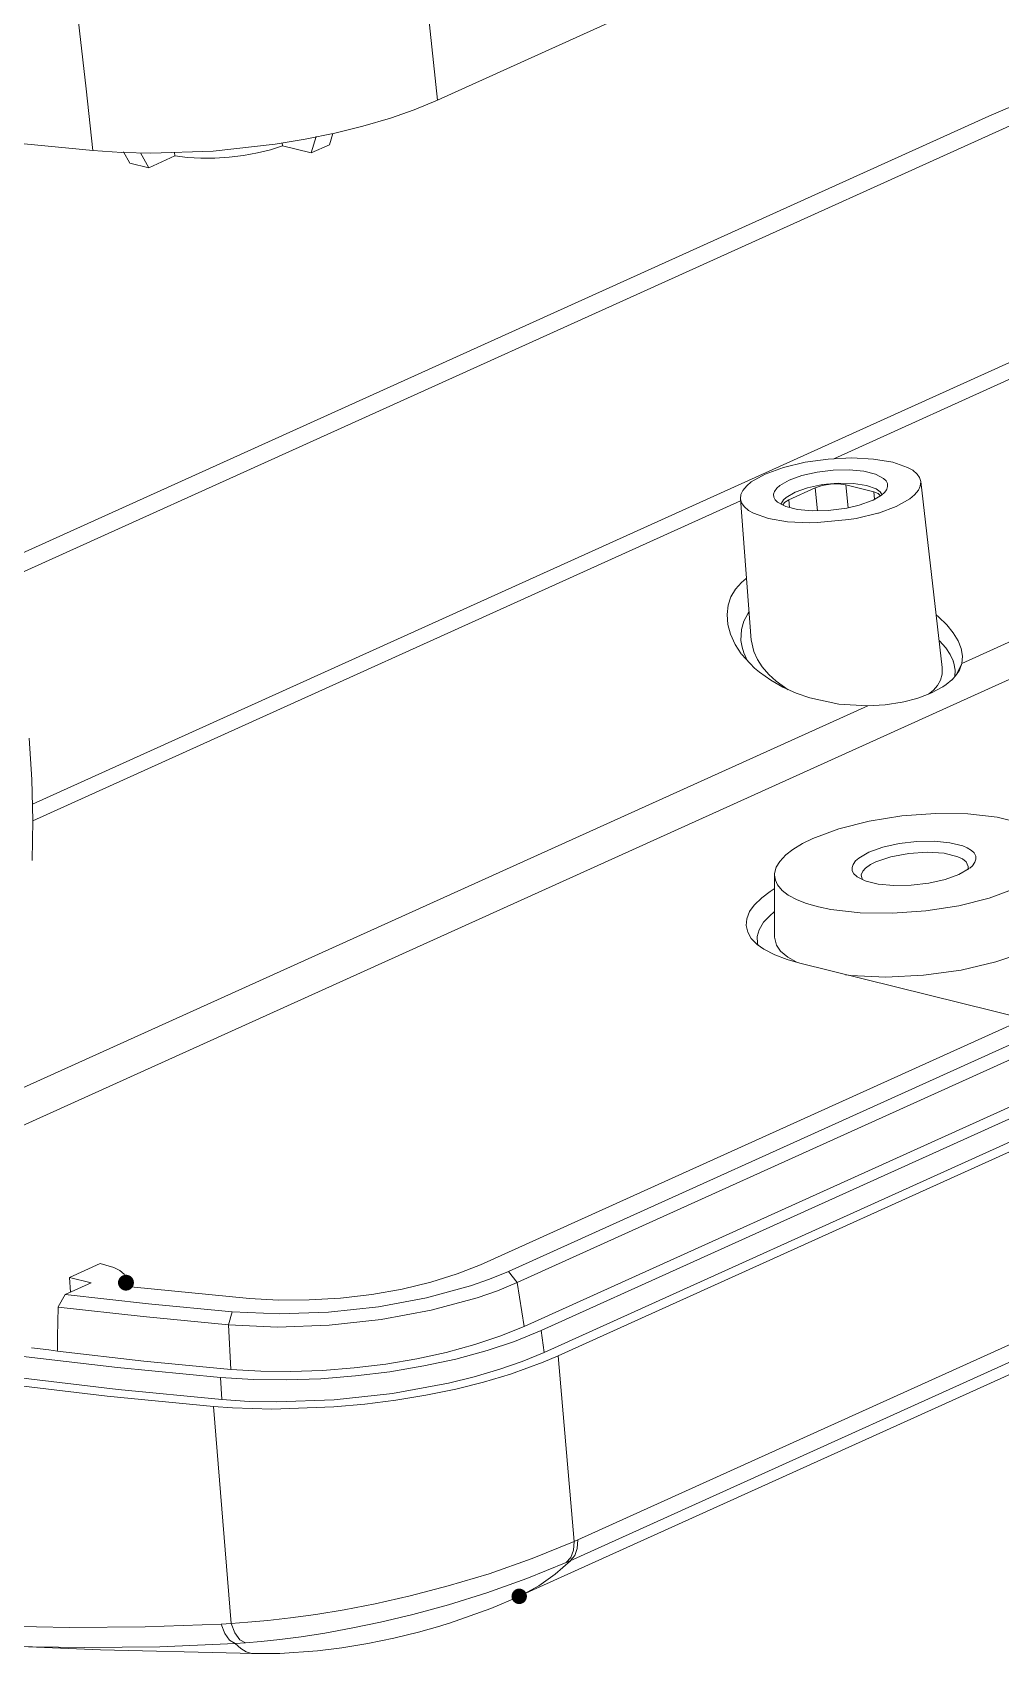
# Model space of a CAD drawing. Header units: millimetres. Extents: x 0 to 260, y 22 to 203.
# Drawn here: x 127.44 to 143.13, y 38.2 to 64.46 of the extents above; entities that cross this region are included whole.
import ezdxf

# ---------------------------------------------------------------- set-up
doc = ezdxf.new("R2010")
doc.units = ezdxf.units.MM

msp = doc.modelspace()

# ---------------------------------------------------------------- hatches: boundary and pattern name
h = msp.add_hatch(color=7)
edge = h.paths.add_edge_path()
edge.add_arc((128.959398, 44.21124), 0.1285, 0, 360)
h = msp.add_hatch(color=7)
edge = h.paths.add_edge_path()
edge.add_arc((128.960633, 44.211452), 0.128589, 0, 360)
h = msp.add_hatch(color=7)
edge = h.paths.add_edge_path()
edge.add_arc((135.330071, 39.131134), 0.125148, 0, 360)

# ---------------------------------------------------------------- linework, layer by layer
at = {"color": 7, "lineweight": 0}
for points in [[(163.539382, 76.711598), (134.006237, 63.364957)], [(133.667641, 66.568214), (134.006308, 63.364992)], [(128.013389, 66.262956), (128.110051, 65.387008), (128.209181, 64.488483), (128.313251, 63.545156), (128.423317, 62.547147)], [(147.409076, 63.761832), (146.650251, 63.795698), (145.84874, 63.767829), (145.041585, 63.679987), (144.264063, 63.535348), (143.551451, 63.341673), (143.240125, 63.232533), (142.935149, 63.106723)], [(134.006308, 63.364957), (133.628791, 63.2085), (133.242544, 63.073209), (132.796809, 62.940918), (132.345783, 62.828734), (131.863668, 62.729604), (131.378113, 62.649523), (130.373402, 62.539809), (129.364811, 62.504884), (128.893632, 62.516262), (128.423247, 62.547218)], [(142.93529, 63.106582), (126.868379, 55.845357)], [(124.974985, 62.921903), (126.697202, 62.716454), (128.423388, 62.547253)], [(126.974318, 55.581091), (143.38554, 62.997539)], [(131.961961, 62.507813), (132.042747, 62.772749)], [(132.255154, 62.640104), (132.312657, 62.822843)], [(129.020217, 62.343841), (128.920734, 62.524816)], [(129.328545, 62.267677), (129.197664, 62.512504)], [(129.752972, 62.459588), (129.747327, 62.518149)], [(131.497211, 62.622536), (131.302831, 62.561153), (131.090458, 62.509647), (130.865033, 62.469077), (130.632906, 62.440855), (130.400072, 62.425333), (130.171825, 62.423569), (129.954161, 62.435211), (129.753078, 62.459553)], [(131.492766, 62.670761), (131.497352, 62.62243)], [(131.961961, 62.507813), (131.497352, 62.622465)], [(132.255154, 62.640104), (131.961996, 62.507813)], [(129.328545, 62.267677), (129.020217, 62.343877)], [(129.752972, 62.459588), (129.32858, 62.267677)], [(127.446299, 51.961344), (143.490633, 59.212339)], [(143.595725, 58.987972), (140.424253, 57.554989)], [(164.237705, 57.848994), (134.704914, 44.502352)], [(135.155234, 44.393485), (164.681323, 57.736952)], [(164.821623, 57.557211), (135.295181, 44.213745)], [(141.835611, 57.187218), (141.815106, 57.251203), (141.776344, 57.307515), (141.704818, 57.369119), (141.62218, 57.415112), (141.381586, 57.499074), (141.071847, 57.550932), (140.717658, 57.568924), (140.335247, 57.550579), (139.961302, 57.498368), (139.610289, 57.414407), (139.314661, 57.305751)], [(139.314484, 57.305716), (139.090118, 57.179422), (139.014888, 57.11773), (138.952887, 57.042544), (138.921843, 56.976883), (138.913023, 56.906724)], [(141.285101, 57.062511), (141.29811, 57.107182), (141.296037, 57.153175), (141.272225, 57.199389), (141.233596, 57.237136), (141.101304, 57.305222), (140.910451, 57.352494), (140.675501, 57.374719), (140.416915, 57.370133), (140.154448, 57.339089), (139.910326, 57.284056), (139.703246, 57.209619)], [(139.703104, 57.209584), (139.550704, 57.121743), (139.502153, 57.07963), (139.464979, 57.027198), (139.451089, 56.981646), (139.453338, 56.93477), (139.476974, 56.888556)], [(139.797825, 57.01598), (139.652834, 56.929902), (139.608692, 56.888803), (139.580161, 56.83818), (139.575575, 56.817366)], [(140.123757, 57.08523), (139.695132, 56.891202)], [(141.174858, 57.01979), (141.110652, 57.066356), (140.955077, 57.124212), (140.743764, 57.15702), (140.498583, 57.161254), (140.242466, 57.137618), (140.001166, 57.08717), (139.797966, 57.015909)], [(140.62329, 57.131726), (140.504459, 57.147866), (140.370878, 57.144426), (140.238619, 57.122995), (140.123757, 57.085159)], [(140.123757, 57.08523), (140.159387, 56.714461)], [(140.62329, 57.131726), (140.658921, 56.763073)], [(141.074951, 57.02046), (140.623396, 57.131585)], [(141.182407, 56.954667), (141.147394, 56.992414), (141.07481, 57.020636)], [(141.074951, 57.02046), (141.083065, 56.899457)], [(141.196201, 56.989098), (141.174682, 57.01979)], [(141.204139, 56.967049), (141.196377, 56.988922)], [(141.198283, 56.966026), (141.247098, 57.008095), (141.284007, 57.060218)], [(141.434961, 56.782053), (141.658975, 56.908347), (141.734514, 56.970039), (141.796558, 57.045225), (141.827338, 57.110092), (141.836422, 57.179986)], [(142.181509, 54.176189), (141.835787, 57.1875)], [(138.915563, 56.872999), (127.453108, 51.69281)], [(164.936029, 56.846823), (135.409587, 43.503356)], [(135.684401, 43.435411), (165.210843, 56.778878)], [(138.913129, 56.90676), (138.93262, 56.839511), (138.972749, 56.780465), (139.044407, 56.718376), (139.126912, 56.672162), (139.36786, 56.588907), (139.677246, 56.536343), (140.031787, 56.518704)], [(139.089871, 54.617867), (138.913129, 56.906689)], [(139.477115, 56.888521), (139.515568, 56.850774)], [(139.515674, 56.850633), (139.647965, 56.782547)], [(139.695167, 56.891273), (139.626596, 56.84938), (139.598506, 56.804842)], [(139.647965, 56.782406), (139.839171, 56.735133)], [(139.695167, 56.891273), (139.710336, 56.766742)], [(139.839171, 56.735204), (140.073415, 56.712979), (140.332354, 56.717565), (140.594821, 56.748609)], [(140.59468, 56.748645), (140.635602, 56.756053)], [(140.635673, 56.755877), (140.839225, 56.803854), (141.045953, 56.878291)], [(141.045988, 56.878185), (141.064686, 56.886651)], [(141.064615, 56.886792), (141.198318, 56.966167)], [(141.150375, 56.676643), (141.435067, 56.782123)], [(140.031752, 56.518845), (140.163338, 56.521315)], [(140.163374, 56.521279), (140.670668, 56.569257)], [(140.670844, 56.569151), (140.787967, 56.589612)], [(140.787967, 56.589471), (141.138628, 56.67308), (141.150269, 56.676607)], [(165.258468, 56.426523), (135.732379, 43.083057)], [(135.960344, 43.024425), (165.493136, 56.370714)], [(142.498092, 54.240606), (145.720012, 55.69652)], [(146.431706, 55.411617), (122.864386, 44.761256)], [(138.926923, 54.395652), (138.827043, 54.548229), (138.751239, 54.714563), (138.708906, 54.872608), (138.696206, 55.034886), (138.714198, 55.183052), (138.760412, 55.31993), (138.832731, 55.443049), (138.928687, 55.550647), (139.006651, 55.614852)], [(138.922443, 54.610282), (138.928792, 54.79161), (138.967025, 54.923417), (139.032509, 55.043846), (139.050854, 55.069246)], [(142.086083, 55.027477), (142.122419, 54.996433), (142.256475, 54.865905), (142.362308, 54.737141)], [(139.089871, 54.620619), (139.13044, 54.433999), (139.189663, 54.303956), (139.267671, 54.184232), (139.373945, 54.060628), (139.494507, 53.951046), (139.688887, 53.814169)], [(142.362379, 54.737071), (142.441401, 54.606543), (142.489731, 54.480248), (142.508781, 54.358187), (142.498198, 54.240712)], [(138.967245, 54.414596), (138.940787, 54.502791), (138.922443, 54.610388)], [(139.141906, 54.164124), (138.930592, 54.390607)], [(139.030287, 54.276801), (138.967139, 54.414738)], [(142.140164, 54.607531), (142.238942, 54.492525)], [(142.239048, 54.492454), (142.309515, 54.386797), (142.36252, 54.271616)], [(139.141906, 54.164124), (139.220575, 54.097802)], [(140.974692, 53.551949), (140.505145, 53.583346), (140.038772, 53.684241), (139.816346, 53.760926), (139.601328, 53.856396), (139.40461, 53.967389), (139.220328, 54.097696)], [(141.961023, 53.741779), (142.039164, 53.807307), (142.105662, 53.885006), (142.153331, 53.970996), (142.180098, 54.064923), (142.181509, 54.173579)], [(142.460204, 54.133821), (142.414343, 54.059737), (142.341318, 53.977187)], [(142.362379, 54.271616), (142.370845, 54.244804), (142.390954, 54.130504)], [(142.390954, 54.130363), (142.386015, 54.027352)], [(142.40577, 54.056633), (142.498198, 54.24043)], [(142.498092, 54.240606), (142.460345, 54.133715)], [(142.193574, 53.862005), (142.007661, 53.762522)], [(142.339624, 53.975353), (142.248255, 53.899506), (142.193574, 53.862111)], [(140.974692, 53.551949), (141.25665, 53.567956), (141.535961, 53.612274)], [(141.535891, 53.612239), (141.560585, 53.61753)], [(141.560691, 53.617389), (141.769183, 53.672423)], [(141.769112, 53.672528), (141.786398, 53.678173)], [(141.786363, 53.678032), (141.943702, 53.735182)], [(141.943808, 53.735217), (142.007661, 53.762381)], [(124.192065, 45.967579), (140.974763, 53.551949)], [(136.279714, 40.046487), (165.515114, 53.258367)], [(127.442877, 51.048744), (127.453108, 51.69856), (127.435822, 52.359313), (127.390666, 53.028885)], [(165.393511, 52.920794), (136.158111, 39.708914)], [(163.456338, 51.841788), (135.331835, 39.13191)], [(143.978136, 51.243724), (143.936156, 51.351321), (143.858809, 51.443087), (143.760825, 51.516068), (143.617597, 51.59293), (143.466961, 51.651535), (143.072203, 51.749254), (142.598775, 51.803229), (142.074547, 51.810638), (141.530211, 51.771127), (140.997164, 51.687166), (140.506097, 51.563341), (140.086292, 51.406707)], [(140.086186, 51.406672), (139.919763, 51.323857), (139.761278, 51.226755), (139.648565, 51.138825), (139.550669, 51.033433), (139.494489, 50.940961), (139.466355, 50.8387), (139.46565, 50.81083)], [(142.671729, 50.962595), (142.711946, 51.019745), (142.727204, 51.069796), (142.724999, 51.12064), (142.699202, 51.170822), (142.657266, 51.212009), (142.587989, 51.255401), (142.513685, 51.286092), (142.306252, 51.337245), (142.051546, 51.361587), (141.770382, 51.356295), (141.486043, 51.322781), (141.220402, 51.263162), (140.996035, 51.182023)], [(140.996035, 51.182058), (140.830229, 51.086456), (140.777357, 51.040991), (140.737449, 50.98415), (140.722147, 50.934541), (140.724043, 50.883608), (140.750722, 50.833337), (140.792482, 50.792592), (140.803066, 50.784125)], [(141.108712, 51.027718), (141.022546, 50.983665), (140.942201, 50.926118), (140.896252, 50.876861), (140.871998, 50.817815), (140.873057, 50.787476)], [(142.568401, 51.028424), (142.508252, 51.07843), (142.434345, 51.110974), (142.215976, 51.165301), (141.940104, 51.183646), (141.639184, 51.164949), (141.350612, 51.110621), (141.108606, 51.027718)], [(142.601809, 50.953635), (142.568295, 51.028424)], [(142.593871, 50.895779), (142.602338, 50.927176), (142.601632, 50.953635)], [(142.629008, 50.92506), (142.671694, 50.962454)], [(139.467802, 49.805731), (139.464979, 50.810795)], [(139.46572, 50.810689), (139.479479, 50.729242), (139.513345, 50.65335), (139.591, 50.561011), (139.689029, 50.48825), (139.832212, 50.411521), (139.98254, 50.352784), (140.178111, 50.29656), (140.377651, 50.255417), (140.851079, 50.201089), (141.374954, 50.193681), (141.91929, 50.232839), (142.45269, 50.317153), (142.943404, 50.440978), (143.363562, 50.597611)], [(140.803136, 50.78416), (140.936133, 50.718191)], [(140.873057, 50.787582), (140.892459, 50.736429)], [(140.936098, 50.718367), (140.949504, 50.713428)], [(140.949539, 50.713534), (141.143567, 50.666967), (141.397919, 50.642979), (141.678731, 50.647918), (141.963775, 50.681784), (142.229064, 50.741404), (142.453783, 50.82219)], [(142.453678, 50.822049), (142.61913, 50.917651)], [(139.462616, 50.591579), (139.395588, 50.548187), (139.259901, 50.44694), (139.138766, 50.327701), (139.063183, 50.222397), (139.015646, 50.103334), (139.007709, 49.993973), (139.031521, 49.886729), (139.090082, 49.78654)], [(139.46124, 50.217423), (139.387509, 50.154981), (139.288114, 50.051088), (139.214648, 49.928145), (139.186206, 49.816711), (139.192423, 49.703426), (139.20089, 49.675203)], [(139.090224, 49.786469), (139.186532, 49.68875)], [(139.186673, 49.688609), (139.292506, 49.612056)], [(139.467802, 49.805414), (139.468507, 49.785305), (139.499816, 49.676914), (139.564463, 49.581752), (139.680703, 49.481431), (139.813877, 49.406775)], [(139.292436, 49.612127), (139.472353, 49.518641), (139.670614, 49.443543), (139.874166, 49.385643)], [(139.874307, 49.385784), (143.519207, 48.485848)], [(140.615705, 49.198036), (140.697197, 49.188864), (141.270461, 49.160642), (141.881472, 49.189569), (142.48825, 49.274236), (143.049166, 49.408997), (143.324686, 49.500367)], [(128.047468, 44.296683), (128.541709, 44.520344)], [(128.634349, 44.497202), (128.541921, 44.520132)], [(128.961974, 44.286029), (128.928812, 44.349882), (128.861079, 44.407737), (128.761596, 44.457479), (128.634243, 44.497343)], [(130.681412, 43.738236), (131.440237, 43.704369), (132.241749, 43.732238), (133.048904, 43.82008), (133.826426, 43.964719), (134.539037, 44.158394), (134.850364, 44.267402), (135.15534, 44.393344)], [(130.959119, 43.953571), (131.430783, 43.927818), (131.927141, 43.930993), (132.435141, 43.962391), (132.941377, 44.022363), (133.433855, 44.108793), (133.899522, 44.219918), (134.327441, 44.35221), (134.704914, 44.502493)], [(135.155234, 44.393485), (135.294934, 44.213568)], [(127.974619, 44.021093), (128.39513, 44.210887)], [(128.047468, 44.296683), (128.059462, 44.059263)], [(128.047468, 44.296683), (128.394954, 44.210958)], [(129.094442, 44.138921), (129.016831, 44.155501), (128.969558, 44.183018), (128.959328, 44.20489)], [(128.959927, 44.217802), (128.964866, 44.270718)], [(128.964549, 44.270859), (128.962079, 44.286029)], [(128.975062, 44.179913), (128.970476, 44.219072)], [(129.094442, 44.138921), (130.959225, 43.953712)], [(130.618724, 43.528439), (131.412474, 43.493161), (132.249616, 43.522089), (133.093813, 43.614164), (133.90626, 43.765152), (134.651327, 43.967647), (134.976676, 44.081594), (135.295146, 44.213533)], [(135.409481, 43.503286), (135.295181, 44.21378)], [(127.974619, 44.021093), (127.859261, 43.81754)], [(127.974619, 44.021093), (129.32686, 43.868384), (130.681483, 43.738165)], [(127.85919, 43.817469), (127.854604, 43.579697), (127.850371, 43.341572), (127.848254, 43.111914)], [(127.85919, 43.817469), (129.237714, 43.661498), (130.618618, 43.528544)], [(130.681412, 43.738236), (130.618618, 43.528333)], [(135.684401, 43.435411), (135.253395, 43.260036), (134.811276, 43.112972), (134.302262, 42.974816), (133.787162, 42.862853), (133.234139, 42.768837), (132.677676, 42.700222), (132.116407, 42.655508), (131.554079, 42.635664), (131.020723, 42.641837), (130.48869, 42.674469)], [(130.656965, 42.807043), (130.618865, 43.528474)], [(135.409481, 43.503286), (135.015164, 43.342728), (134.610793, 43.208363), (134.145214, 43.081981), (133.673815, 42.979411), (133.168064, 42.893641), (132.658873, 42.830891), (132.145846, 42.789792), (131.631231, 42.771977), (131.143516, 42.777269), (130.656859, 42.806902)], [(135.732273, 43.082986), (135.684295, 43.435411)], [(127.848713, 43.103659), (127.710777, 43.122356), (127.570724, 43.139995), (127.431024, 43.157634)], [(127.848713, 43.103659), (129.251445, 42.942616), (130.656824, 42.806973)], [(135.732273, 43.082986), (135.376805, 42.935745), (135.013665, 42.808878), (134.600297, 42.686508), (134.182167, 42.582394), (133.275529, 42.414119), (132.333612, 42.311461), (131.399456, 42.279358), (130.956147, 42.289545), (130.513631, 42.318517)], [(130.502978, 38.682895), (129.273371, 38.636108), (128.042705, 38.625039), (126.974494, 38.645721), (125.907341, 38.697359), (124.979051, 38.769061), (124.053141, 38.866692), (123.215515, 38.978302), (122.381328, 39.112931), (121.53713, 39.274591), (120.698225, 39.462181), (119.842298, 39.683196), (118.994308, 39.933845), (118.130576, 40.224357), (117.27875, 40.548736), (116.484647, 40.887932), (115.705361, 41.259936), (114.980932, 41.643715), (114.273436, 42.05792), (113.643595, 42.462512), (113.030953, 42.892239)], [(127.158115, 43.034409), (128.821683, 42.837515), (130.48869, 42.674222)], [(130.377212, 42.206192), (130.684129, 42.183967), (131.324773, 42.164212), (132.324898, 42.199137), (132.829679, 42.244601), (133.332079, 42.308851), (133.818515, 42.389416), (134.301512, 42.488767), (134.749011, 42.59998), (135.191218, 42.730773), (135.720032, 42.921626), (135.960273, 43.024284)], [(135.960344, 43.024425), (136.218224, 40.019111)], [(126.936429, 42.579996), (128.654766, 42.375164), (130.377071, 42.206051)], [(127.160902, 42.681631), (128.835582, 42.482929), (130.513702, 42.318622)], [(130.513667, 42.318517), (130.488972, 42.674469)], [(130.377212, 42.206192), (130.662257, 38.693231)], [(136.218401, 40.019252), (135.538245, 39.741616), (134.842215, 39.498552), (134.180756, 39.29888), (133.563042, 39.137661), (132.998245, 39.010661), (132.492009, 38.912588), (132.037279, 38.837799), (131.626293, 38.781002), (131.258698, 38.739374), (130.936612, 38.711152), (130.662151, 38.693161)], [(136.092988, 39.679562), (136.165308, 39.762818), (136.208347, 39.879587), (136.218224, 40.019287)], [(136.158111, 39.708843), (136.229372, 39.791746), (136.271, 39.90781), (136.279819, 40.046451)], [(136.218401, 40.019252), (136.279784, 40.046416)], [(136.092988, 39.679562), (135.454813, 39.419565), (134.803233, 39.188143), (134.184461, 38.995879), (133.608727, 38.838187), (133.081324, 38.712599), (132.608249, 38.613821), (132.182447, 38.537268), (131.797566, 38.477296), (131.453255, 38.431787), (131.15163, 38.398626), (130.895161, 38.376401)], [(136.158429, 39.708843), (135.910073, 39.48871), (135.649723, 39.303501), (135.330106, 39.130993)], [(136.092988, 39.679562), (136.158252, 39.70849)], [(134.093444, 38.664656), (134.199277, 38.697817), (134.867791, 38.936295), (135.330636, 39.131028)], [(130.727944, 38.365606), (130.637633, 38.419229), (130.559669, 38.529648), (130.502872, 38.682754)], [(130.502978, 38.682895), (130.66208, 38.693125)], [(130.895019, 38.376296), (130.802944, 38.429565), (130.722511, 38.539632), (130.662186, 38.69309)], [(132.060139, 38.248837), (132.45525, 38.297873), (132.87823, 38.368429), (133.299447, 38.454859), (133.699497, 38.552226), (134.044161, 38.649592)], [(134.044196, 38.649487), (134.093585, 38.664656)], [(130.727944, 38.365606), (129.509935, 38.31485), (128.290602, 38.300342), (127.44398, 38.312778), (126.597622, 38.344793)], [(126.597798, 38.344934), (128.545484, 38.265206)], [(130.727944, 38.365606), (130.895161, 38.37619)], [(130.727944, 38.365606), (130.818608, 38.285526), (130.909624, 38.232609), (130.993938, 38.207915), (131.032391, 38.20474)], [(128.545484, 38.265382), (130.807848, 38.208585), (131.033273, 38.204352)], [(131.032497, 38.204387), (131.455125, 38.208267), (132.060139, 38.248837)]]:
    msp.add_lwpolyline(points, dxfattribs=at)

doc.saveas('drawing.dxf')
